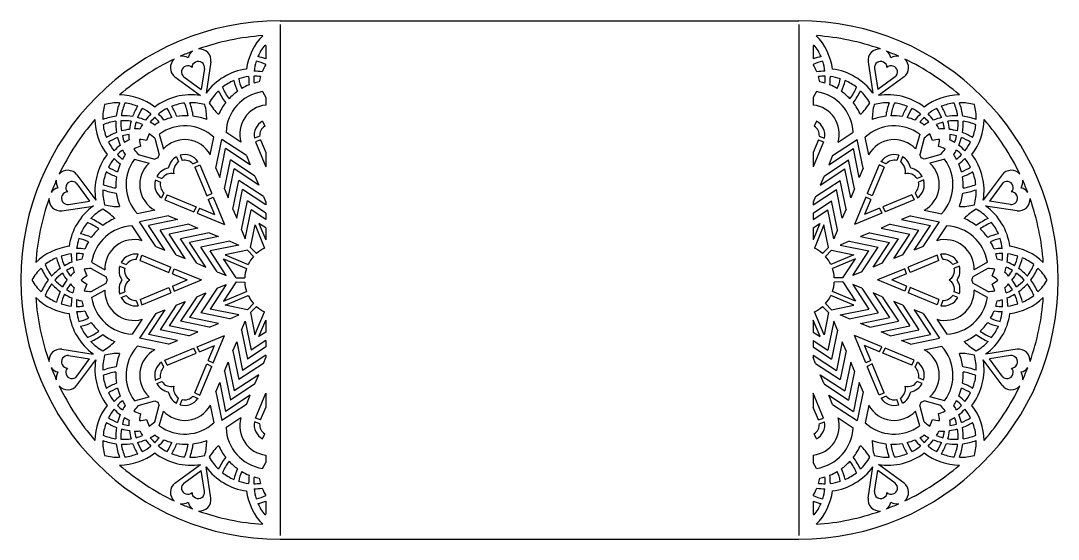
# Model space of a CAD drawing. Extents: x 41 to 331, y 42 to 187.
import ezdxf

# ---------------------------------------------------------------- set-up
doc = ezdxf.new("R2010")
doc.units = 0
doc.layers.get('0').update_dxf_attribs({"linetype": 'CONTINUOUS'})

msp = doc.modelspace()

# ---------------------------------------------------------------- linework, layer by layer
for p, q in [((113.1, 187.2), (258.1, 187.2)), ((113.1, 186.16), (113.1, 43.23)), ((258.1, 186.16), (258.1, 43.23)), ((109.1, 180.23), (109.1, 176.53)), ((262.1, 180.23), (262.1, 176.53)), ((93.73, 175.67), (92.4, 166.91)), ((277.46, 175.67), (278.79, 166.91)), ((83.67, 171.51), (90.81, 166.25)), ((86.2, 171.5), (91.04, 167.94)), ((91.94, 173.88), (91.04, 167.94)), ((279.25, 173.88), (280.15, 167.94)), ((284.99, 171.5), (280.15, 167.94)), ((287.52, 171.51), (280.38, 166.25)), ((108.15, 167.39), (109.1, 165.73)), ((109.1, 165.73), (109.1, 163.63)), ((263.04, 167.39), (262.1, 165.73)), ((262.1, 165.73), (262.1, 163.63)), ((108.21, 159.14), (108.8, 157.7)), ((262.98, 159.14), (262.39, 157.7)), ((78.04, 154.35), (79.31, 149.74)), ((79.33, 155.45), (80.47, 151.33)), ((93.58, 149.74), (94.59, 154.61)), ((95.16, 145.94), (96.82, 154)), ((103.69, 149.47), (96.82, 154)), ((102.11, 153.27), (97.96, 156.01)), ((107.38, 154.9), (105.89, 154.37)), ((107.64, 153.85), (106.18, 153.33)), ((107.64, 153.85), (109.1, 150.32)), ((263.55, 153.85), (262.1, 150.32)), ((263.55, 153.85), (265.01, 153.33)), ((263.81, 154.9), (265.3, 154.37)), ((267.5, 149.47), (274.37, 154)), ((269.08, 153.27), (273.23, 156.01)), ((276.03, 145.94), (274.37, 154)), ((277.61, 149.74), (276.6, 154.61)), ((291.86, 155.45), (290.72, 151.33)), ((293.15, 154.35), (291.88, 149.74)), ((96.21, 143.4), (97.87, 151.46)), ((104.74, 146.94), (97.87, 151.46)), ((106.18, 153.33), (109.1, 146.3)), ((265.01, 153.33), (262.1, 146.3)), ((266.45, 146.94), (273.32, 151.46)), ((274.98, 143.4), (273.32, 151.46)), ((72.34, 148.46), (76.46, 147.33)), ((73.44, 149.76), (78.05, 148.48)), ((84.13, 149.17), (84.73, 147.73)), ((85.13, 149.58), (85.72, 148.14)), ((97.53, 140.22), (99.19, 148.28)), ((106.06, 143.75), (99.19, 148.28)), ((103.69, 149.47), (104.74, 146.94)), ((109.1, 150.32), (109.1, 146.3)), ((262.1, 150.32), (262.1, 146.3)), ((265.13, 143.75), (272, 148.28)), ((267.5, 149.47), (266.45, 146.94)), ((273.66, 140.22), (272, 148.28)), ((286.06, 149.58), (285.47, 148.14)), ((287.06, 149.17), (286.46, 147.73)), ((297.75, 149.76), (293.14, 148.48)), ((298.85, 148.46), (294.73, 147.33)), ((88.71, 147.17), (90.14, 147.85)), ((89.27, 146.24), (90.66, 146.9)), ((89.27, 146.24), (92.61, 138.19)), ((90.66, 146.9), (94, 138.85)), ((95.16, 145.94), (96.21, 143.4)), ((98.58, 137.68), (100.24, 145.74)), ((107.11, 141.22), (100.24, 145.74)), ((264.08, 141.22), (270.95, 145.74)), ((272.61, 137.68), (270.95, 145.74)), ((276.03, 145.94), (274.98, 143.4)), ((280.53, 146.9), (277.19, 138.85)), ((281.92, 146.24), (278.58, 138.19)), ((281.92, 146.24), (280.53, 146.9)), ((282.48, 147.17), (281.05, 147.85)), ((56.29, 144.12), (61.54, 136.99)), ((78.21, 142.67), (79.65, 142.07)), ((78.63, 143.66), (80.06, 143.07)), ((99.9, 134.49), (101.56, 142.55)), ((108.43, 138.03), (101.56, 142.55)), ((106.06, 143.75), (107.11, 141.22)), ((262.76, 138.03), (269.63, 142.55)), ((265.13, 143.75), (264.08, 141.22)), ((271.29, 134.49), (269.63, 142.55)), ((292.56, 143.66), (291.13, 143.07)), ((292.98, 142.67), (291.54, 142.07)), ((314.9, 144.12), (309.65, 136.99)), ((56.29, 141.59), (59.85, 136.75)), ((97.53, 140.22), (98.58, 137.68)), ((100.95, 131.96), (102.61, 140.02)), ((109.1, 135.75), (102.61, 140.02)), ((262.1, 135.75), (268.58, 140.02)), ((270.24, 131.96), (268.58, 140.02)), ((273.66, 140.22), (272.61, 137.68)), ((314.9, 141.59), (311.34, 136.75)), ((53.91, 135.85), (59.85, 136.75)), ((80.63, 139.08), (79.95, 137.66)), ((81.55, 138.52), (80.89, 137.13)), ((80.89, 137.13), (88.94, 133.79)), ((81.55, 138.52), (89.6, 135.19)), ((92.61, 138.19), (94, 138.85)), ((93.02, 137.19), (94.41, 137.86)), ((93.02, 137.19), (94.73, 133.06)), ((94.41, 137.86), (97.58, 130.22)), ((102.27, 128.77), (103.93, 136.83)), ((109.1, 133.43), (103.93, 136.83)), ((108.43, 138.03), (109.1, 136.42)), ((109.1, 136.42), (109.1, 135.75)), ((262.76, 138.03), (262.1, 136.42)), ((262.1, 133.43), (267.26, 136.83)), ((262.1, 136.42), (262.1, 135.75)), ((268.92, 128.77), (267.26, 136.83)), ((276.78, 137.86), (273.61, 130.22)), ((278.17, 137.19), (276.46, 133.06)), ((278.17, 137.19), (276.78, 137.86)), ((278.58, 138.19), (277.19, 138.85)), ((289.64, 138.52), (281.59, 135.19)), ((290.3, 137.13), (282.25, 133.79)), ((289.64, 138.52), (290.3, 137.13)), ((290.56, 139.08), (291.24, 137.66)), ((317.28, 135.85), (311.34, 136.75)), ((52.12, 134.06), (60.88, 135.39)), ((78.05, 134.21), (73.18, 133.21)), ((89.6, 135.19), (88.94, 133.79)), ((90.6, 134.77), (89.94, 133.38)), ((90.6, 134.77), (94.73, 133.06)), ((99.9, 134.49), (100.95, 131.96)), ((103.32, 126.24), (104.98, 134.3)), ((109.1, 131.58), (104.98, 134.3)), ((109.1, 133.43), (109.1, 131.58)), ((262.1, 131.58), (266.21, 134.3)), ((262.1, 133.43), (262.1, 131.58)), ((267.87, 126.24), (266.21, 134.3)), ((271.29, 134.49), (270.24, 131.96)), ((280.59, 134.77), (276.46, 133.06)), ((280.59, 134.77), (281.25, 133.38)), ((281.59, 135.19), (282.25, 133.79)), ((293.14, 134.21), (298.01, 133.21)), ((319.07, 134.06), (310.31, 135.39)), ((81.85, 132.64), (73.8, 130.98)), ((78.32, 124.1), (73.8, 130.98)), ((84.39, 131.59), (76.33, 129.93)), ((81.85, 132.64), (84.39, 131.59)), ((89.94, 133.38), (97.58, 130.22)), ((107.19, 130.54), (109.1, 125.92)), ((109.1, 129.28), (107.19, 130.54)), ((264, 130.54), (262.1, 125.92)), ((262.1, 129.28), (264, 130.54)), ((281.25, 133.38), (273.61, 130.22)), ((289.34, 132.64), (286.8, 131.59)), ((286.8, 131.59), (294.86, 129.93)), ((289.34, 132.64), (297.39, 130.98)), ((292.87, 124.1), (297.39, 130.98)), ((74.52, 125.68), (71.78, 129.83)), ((80.86, 123.06), (76.33, 129.93)), ((87.58, 130.27), (79.52, 128.61)), ((84.04, 121.73), (79.52, 128.61)), ((90.11, 129.22), (82.05, 127.56)), ((93.3, 127.9), (85.24, 126.24)), ((87.58, 130.27), (90.11, 129.22)), ((93.3, 127.9), (95.83, 126.85)), ((102.27, 128.77), (103.32, 126.24)), ((104.8, 123.81), (106.09, 130.08)), ((106.09, 130.08), (108.77, 123.62)), ((109.1, 129.28), (109.1, 125.92)), ((262.1, 129.28), (262.1, 125.92)), ((265.1, 130.08), (262.42, 123.62)), ((266.39, 123.81), (265.1, 130.08)), ((268.92, 128.77), (267.87, 126.24)), ((277.89, 127.9), (275.36, 126.85)), ((277.89, 127.9), (285.95, 126.24)), ((283.61, 130.27), (281.08, 129.22)), ((281.08, 129.22), (289.14, 127.56)), ((283.61, 130.27), (291.67, 128.61)), ((287.15, 121.73), (291.67, 128.61)), ((290.34, 123.06), (294.86, 129.93)), ((296.67, 125.68), (299.41, 129.83)), ((86.58, 120.68), (82.05, 127.56)), ((89.77, 119.36), (85.24, 126.24)), ((95.83, 126.85), (87.77, 125.19)), ((92.3, 118.31), (87.77, 125.19)), ((99.02, 125.53), (90.96, 123.87)), ((99.02, 125.53), (101.56, 124.48)), ((272.17, 125.53), (269.63, 124.48)), ((272.17, 125.53), (280.23, 123.87)), ((275.36, 126.85), (283.42, 125.19)), ((278.89, 118.31), (283.42, 125.19)), ((281.42, 119.36), (285.95, 126.24)), ((284.61, 120.68), (289.14, 127.56)), ((72.89, 120.41), (73.42, 121.9)), ((78.32, 124.1), (80.86, 123.06)), ((95.49, 116.99), (90.96, 123.87)), ((101.56, 124.48), (93.5, 122.82)), ((98.02, 115.94), (93.5, 122.82)), ((103.99, 123.01), (97.72, 121.73)), ((103.99, 123.01), (105.69, 121.3)), ((104.8, 123.81), (106.5, 122.11)), ((266.39, 123.81), (264.69, 122.11)), ((267.2, 123.01), (265.5, 121.3)), ((267.2, 123.01), (273.47, 121.73)), ((269.63, 124.48), (277.69, 122.82)), ((273.17, 115.94), (277.69, 122.82)), ((275.7, 116.99), (280.23, 123.87)), ((292.87, 124.1), (290.34, 123.06)), ((298.3, 120.41), (297.77, 121.9)), ((60.4, 119.64), (64.12, 117.53)), ((68.66, 119.59), (70.09, 118.99)), ((73.95, 120.16), (74.46, 121.61)), ((73.95, 120.16), (82, 116.82)), ((74.46, 121.61), (82.51, 118.28)), ((84.04, 121.73), (86.58, 120.68)), ((89.77, 119.36), (92.3, 118.31)), ((97.26, 120.62), (103.73, 117.95)), ((100.78, 115.28), (97.26, 120.62)), ((97.72, 121.73), (104.18, 119.04)), ((273.47, 121.73), (267.01, 119.04)), ((273.93, 120.62), (267.47, 117.95)), ((270.41, 115.28), (273.93, 120.62)), ((281.42, 119.36), (278.89, 118.31)), ((287.15, 121.73), (284.61, 120.68)), ((296.73, 121.61), (288.68, 118.28)), ((297.24, 120.16), (289.19, 116.82)), ((297.24, 120.16), (296.73, 121.61)), ((302.53, 119.59), (301.1, 118.99)), ((310.79, 119.64), (307.07, 117.53)), ((60.27, 117.95), (64.43, 115.59)), ((68.24, 118.59), (69.68, 118)), ((82, 116.82), (82.51, 118.28)), ((82.99, 116.41), (83.51, 117.86)), ((82.99, 116.41), (87.13, 114.7)), ((83.51, 117.86), (91.15, 114.7)), ((95.49, 116.99), (98.02, 115.94)), ((275.7, 116.99), (273.17, 115.94)), ((287.68, 117.86), (280.04, 114.7)), ((288.2, 116.41), (284.06, 114.7)), ((288.2, 116.41), (287.68, 117.86)), ((289.19, 116.82), (288.68, 118.28)), ((302.95, 118.59), (301.51, 118)), ((310.92, 117.95), (306.76, 115.59)), ((60.27, 111.45), (64.43, 113.81)), ((82.99, 112.99), (87.13, 114.7)), ((83.51, 111.53), (91.15, 114.7)), ((98.02, 113.45), (93.5, 106.58)), ((95.49, 112.4), (98.02, 113.45)), ((100.78, 114.14), (97.25, 108.8)), ((100.78, 115.28), (103.19, 115.28)), ((100.78, 114.14), (103.19, 114.13)), ((270.41, 115.28), (268, 115.28)), ((270.41, 114.14), (268, 114.13)), ((270.41, 114.14), (273.94, 108.8)), ((275.7, 112.4), (273.17, 113.45)), ((273.17, 113.45), (277.69, 106.58)), ((287.68, 111.53), (280.04, 114.7)), ((288.2, 112.99), (284.06, 114.7)), ((310.92, 111.45), (306.76, 113.81)), ((60.4, 109.76), (64.12, 111.86)), ((68.24, 110.8), (69.68, 111.4)), ((68.66, 109.81), (70.09, 110.4)), ((73.95, 109.24), (82, 112.57)), ((74.46, 107.79), (82.51, 111.12)), ((82, 112.57), (82.51, 111.12)), ((82.99, 112.99), (83.51, 111.53)), ((92.3, 111.08), (87.77, 104.21)), ((89.77, 110.03), (92.3, 111.08)), ((95.49, 112.4), (90.96, 105.53)), ((97.25, 108.8), (103.72, 111.46)), ((97.71, 107.69), (104.17, 110.37)), ((273.48, 107.69), (267.02, 110.37)), ((273.94, 108.8), (267.47, 111.46)), ((275.7, 112.4), (280.23, 105.53)), ((281.42, 110.03), (278.89, 111.08)), ((278.89, 111.08), (283.42, 104.21)), ((288.2, 112.99), (287.68, 111.53)), ((289.19, 112.57), (288.68, 111.12)), ((296.73, 107.79), (288.68, 111.12)), ((297.24, 109.24), (289.19, 112.57)), ((302.53, 109.81), (301.1, 110.4)), ((302.95, 110.8), (301.51, 111.4)), ((310.79, 109.76), (307.07, 111.86)), ((72.89, 108.98), (73.42, 107.49)), ((73.95, 109.24), (74.46, 107.79)), ((84.04, 107.66), (79.52, 100.79)), ((86.58, 108.71), (82.05, 101.84)), ((84.04, 107.66), (86.58, 108.71)), ((89.77, 110.03), (85.24, 103.16)), ((103.98, 106.4), (97.71, 107.69)), ((103.98, 106.4), (105.69, 108.11)), ((267.21, 106.4), (265.5, 108.11)), ((267.21, 106.4), (273.48, 107.69)), ((281.42, 110.03), (285.95, 103.16)), ((287.15, 107.66), (284.61, 108.71)), ((284.61, 108.71), (289.14, 101.84)), ((287.15, 107.66), (291.67, 100.79)), ((297.24, 109.24), (296.73, 107.79)), ((298.3, 108.98), (297.77, 107.49)), ((78.32, 105.29), (73.8, 98.42)), ((80.86, 106.34), (76.33, 99.47)), ((78.32, 105.29), (80.86, 106.34)), ((99.02, 103.87), (90.96, 105.53)), ((101.56, 104.92), (93.5, 106.58)), ((99.02, 103.87), (101.56, 104.92)), ((104.78, 105.59), (106.49, 107.3)), ((104.78, 105.59), (106.07, 99.32)), ((106.07, 99.32), (108.76, 105.78)), ((265.12, 99.32), (262.43, 105.78)), ((266.41, 105.59), (264.7, 107.3)), ((266.41, 105.59), (265.12, 99.32)), ((269.63, 104.92), (277.69, 106.58)), ((272.17, 103.87), (269.63, 104.92)), ((272.17, 103.87), (280.23, 105.53)), ((292.87, 105.29), (290.34, 106.34)), ((290.34, 106.34), (294.86, 99.47)), ((292.87, 105.29), (297.39, 98.42)), ((74.52, 103.72), (71.78, 99.56)), ((90.11, 100.18), (82.05, 101.84)), ((93.3, 101.5), (85.24, 103.16)), ((95.83, 102.55), (87.77, 104.21)), ((93.3, 101.5), (95.83, 102.55)), ((102.27, 100.63), (103.32, 103.16)), ((103.32, 103.16), (104.98, 95.1)), ((107.17, 98.86), (109.1, 103.51)), ((109.1, 103.51), (109.1, 100.13)), ((262.1, 103.51), (262.1, 100.13)), ((264.02, 98.86), (262.1, 103.51)), ((267.87, 103.16), (266.21, 95.1)), ((268.92, 100.63), (267.87, 103.16)), ((275.36, 102.55), (283.42, 104.21)), ((277.89, 101.5), (275.36, 102.55)), ((277.89, 101.5), (285.95, 103.16)), ((281.08, 100.18), (289.14, 101.84)), ((296.67, 103.72), (299.41, 99.56)), ((84.39, 97.81), (76.33, 99.47)), ((87.58, 99.13), (79.52, 100.79)), ((87.58, 99.13), (90.11, 100.18)), ((89.94, 96.02), (97.58, 99.18)), ((94.41, 91.54), (97.58, 99.18)), ((102.27, 100.63), (103.93, 92.57)), ((109.1, 100.13), (107.17, 98.86)), ((262.1, 100.13), (264.02, 98.86)), ((268.92, 100.63), (267.26, 92.57)), ((276.78, 91.54), (273.61, 99.18)), ((281.25, 96.02), (273.61, 99.18)), ((283.61, 99.13), (281.08, 100.18)), ((283.61, 99.13), (291.67, 100.79)), ((286.8, 97.81), (294.86, 99.47)), ((78.05, 95.19), (73.18, 96.19)), ((81.85, 96.76), (73.8, 98.42)), ((81.85, 96.76), (84.39, 97.81)), ((90.6, 94.62), (89.94, 96.02)), ((90.6, 94.62), (94.73, 96.34)), ((93.02, 92.2), (94.73, 96.34)), ((99.9, 94.9), (100.95, 97.44)), ((100.95, 97.44), (102.61, 89.38)), ((109.1, 95.97), (103.93, 92.57)), ((109.1, 97.81), (104.98, 95.1)), ((109.1, 97.81), (109.1, 95.97)), ((262.1, 97.81), (262.1, 95.97)), ((262.1, 97.81), (266.21, 95.1)), ((262.1, 95.97), (267.26, 92.57)), ((270.24, 97.44), (268.58, 89.38)), ((271.29, 94.9), (270.24, 97.44)), ((278.17, 92.2), (276.46, 96.34)), ((280.59, 94.62), (276.46, 96.34)), ((280.59, 94.62), (281.25, 96.02)), ((289.34, 96.76), (286.8, 97.81)), ((289.34, 96.76), (297.39, 98.42)), ((293.14, 95.19), (298.01, 96.19)), ((52.12, 95.34), (60.88, 94)), ((53.91, 93.55), (59.85, 92.64)), ((80.89, 92.27), (88.94, 95.6)), ((81.55, 90.88), (89.6, 94.21)), ((89.6, 94.21), (88.94, 95.6)), ((99.9, 94.9), (101.56, 86.84)), ((109.1, 93.65), (102.61, 89.38)), ((108.43, 91.37), (109.1, 92.98)), ((109.1, 93.65), (109.1, 92.98)), ((262.1, 93.65), (262.1, 92.98)), ((262.1, 93.65), (268.58, 89.38)), ((262.76, 91.37), (262.1, 92.98)), ((271.29, 94.9), (269.63, 86.84)), ((281.59, 94.21), (282.25, 95.6)), ((289.64, 90.88), (281.59, 94.21)), ((290.3, 92.27), (282.25, 95.6)), ((319.07, 95.34), (310.31, 94)), ((317.28, 93.55), (311.34, 92.64)), ((56.29, 87.8), (59.85, 92.64)), ((56.29, 85.27), (61.54, 92.41)), ((80.63, 90.31), (79.95, 91.74)), ((81.55, 90.88), (80.89, 92.27)), ((89.27, 83.16), (92.61, 91.21)), ((90.66, 82.49), (94, 90.54)), ((92.61, 91.21), (94, 90.54)), ((93.02, 92.2), (94.41, 91.54)), ((97.53, 89.18), (98.58, 91.71)), ((98.58, 91.71), (100.24, 83.66)), ((108.43, 91.37), (101.56, 86.84)), ((262.76, 91.37), (269.63, 86.84)), ((272.61, 91.71), (270.95, 83.66)), ((273.66, 89.18), (272.61, 91.71)), ((278.17, 92.2), (276.78, 91.54)), ((278.58, 91.21), (277.19, 90.54)), ((280.53, 82.49), (277.19, 90.54)), ((281.92, 83.16), (278.58, 91.21)), ((289.64, 90.88), (290.3, 92.27)), ((290.56, 90.31), (291.24, 91.74)), ((314.9, 85.27), (309.65, 92.41)), ((314.9, 87.8), (311.34, 92.64)), ((78.21, 86.73), (79.65, 87.33)), ((97.53, 89.18), (99.19, 81.12)), ((107.11, 88.18), (100.24, 83.66)), ((106.06, 85.65), (107.11, 88.18)), ((265.13, 85.65), (264.08, 88.18)), ((264.08, 88.18), (270.95, 83.66)), ((273.66, 89.18), (272, 81.12)), ((292.98, 86.73), (291.54, 87.33)), ((78.63, 85.74), (80.06, 86.33)), ((95.16, 83.46), (96.21, 85.99)), ((96.21, 85.99), (97.87, 77.93)), ((106.06, 85.65), (99.19, 81.12)), ((265.13, 85.65), (272, 81.12)), ((274.98, 85.99), (273.32, 77.93)), ((276.03, 83.46), (274.98, 85.99)), ((292.56, 85.74), (291.13, 86.33)), ((72.34, 80.93), (76.46, 82.07)), ((84.13, 80.23), (84.73, 81.67)), ((85.13, 79.82), (85.72, 81.25)), ((88.71, 82.23), (90.14, 81.55)), ((89.27, 83.16), (90.66, 82.49)), ((95.16, 83.46), (96.82, 75.4)), ((104.74, 82.46), (97.87, 77.93)), ((103.69, 79.92), (104.74, 82.46)), ((106.18, 76.07), (109.1, 83.09)), ((109.1, 83.09), (109.1, 79.07)), ((262.1, 83.09), (262.1, 79.07)), ((265.01, 76.07), (262.1, 83.09)), ((267.5, 79.92), (266.45, 82.46)), ((266.45, 82.46), (273.32, 77.93)), ((276.03, 83.46), (274.37, 75.4)), ((281.92, 83.16), (280.53, 82.49)), ((282.48, 82.23), (281.05, 81.55)), ((286.06, 79.82), (285.47, 81.25)), ((287.06, 80.23), (286.46, 81.67)), ((298.85, 80.93), (294.73, 82.07)), ((73.44, 79.64), (78.05, 80.92)), ((78.04, 75.05), (79.31, 79.66)), ((93.58, 79.66), (94.59, 74.79)), ((103.69, 79.92), (96.82, 75.4)), ((107.64, 75.55), (109.1, 79.07)), ((263.55, 75.55), (262.1, 79.07)), ((267.5, 79.92), (274.37, 75.4)), ((277.61, 79.66), (276.6, 74.79)), ((293.15, 75.05), (291.88, 79.66)), ((297.75, 79.64), (293.14, 80.92)), ((79.33, 73.94), (80.47, 78.06)), ((102.11, 76.12), (97.96, 73.39)), ((107.64, 75.55), (106.18, 76.07)), ((263.55, 75.55), (265.01, 76.07)), ((269.08, 76.12), (273.23, 73.39)), ((291.86, 73.94), (290.72, 78.06)), ((107.38, 74.5), (105.89, 75.03)), ((263.81, 74.5), (265.3, 75.03)), ((108.21, 70.26), (108.8, 71.7)), ((262.98, 70.26), (262.39, 71.7)), ((109.1, 65.76), (109.1, 63.67)), ((262.1, 65.76), (262.1, 63.67)), ((83.67, 57.89), (90.81, 63.14)), ((86.2, 57.89), (91.04, 61.45)), ((91.94, 55.51), (91.04, 61.45)), ((93.73, 53.72), (92.4, 62.48)), ((108.15, 62), (109.1, 63.67)), ((263.04, 62), (262.1, 63.67)), ((277.46, 53.72), (278.79, 62.48)), ((279.25, 55.51), (280.15, 61.45)), ((284.99, 57.89), (280.15, 61.45)), ((287.52, 57.89), (280.38, 63.14)), ((109.1, 52.87), (109.1, 49.17)), ((262.1, 52.87), (262.1, 49.17)), ((113.1, 42.2), (258.1, 42.2))]:
    msp.add_line(p, q)
for centre, radius, start, end in [((113.1, 114.7), 72.5, 90, 270), ((258.1, 114.7), 72.5, 270, 90), ((113.1, 114.7), 68.5, 94.088, 109.419), ((120.24, 171.42), 16.71, 136.0196, 172.1838), ((258.1, 114.7), 68.5, 70.581, 85.912), ((250.95, 171.42), 16.71, 7.8162, 43.9804), ((120.24, 171.42), 14.53, 142.0169, 156.5503), ((103.34, 166.89), 14.53, 66.6611, 67.9831), ((267.85, 166.89), 14.53, 112.0169, 113.3389), ((250.95, 171.42), 14.53, 23.4497, 37.9831), ((113.1, 114.7), 68.5, 110.9673, 114.0327), ((85.66, 174.06), 3.24, 58.0782, 98.1888), ((90.52, 176.07), 3.24, 126.8112, 166.9218), ((90.52, 176.07), 3.24, 352.9494, 93.5752), ((103.34, 161.66), 15.94, 68.8359, 77.0629), ((267.85, 161.66), 15.94, 102.9371, 111.1641), ((280.67, 176.07), 3.24, 86.4248, 187.0506), ((258.1, 114.7), 68.5, 65.9673, 69.0327), ((280.67, 176.07), 3.24, 13.0782, 53.1888), ((285.53, 174.06), 3.24, 81.8112, 121.9218), ((113.1, 114.7), 68.5, 115.581, 130.912), ((85.66, 174.06), 3.24, 131.4248, 232.0506), ((87.27, 172.87), 1.74, 45.5268, 232.0506), ((90.22, 174.1), 1.74, 352.9494, 179.4732), ((120.24, 171.42), 14.53, 162.183, 173.4481), ((103.34, 161.66), 14.53, 66.5519, 77.817), ((122.85, 166.89), 15.94, 149.461, 157.7313), ((267.85, 161.66), 14.53, 102.183, 113.4481), ((248.34, 166.89), 15.94, 22.2687, 30.539), ((250.95, 171.42), 14.53, 6.5519, 17.817), ((280.97, 174.1), 1.74, 0.5268, 187.0506), ((283.92, 172.87), 1.74, 307.9494, 134.4732), ((285.53, 174.06), 3.24, 307.9494, 48.5752), ((258.1, 114.7), 68.5, 49.088, 64.419), ((105.95, 157.14), 16.71, 97.8163, 144.1998), ((105.95, 157.14), 14.53, 96.5519, 107.817), ((120.24, 171.42), 15.94, 179.461, 187.7313), ((105.95, 157.14), 14.53, 83.4497, 90.9577), ((120.24, 171.42), 14.53, 179.0423, 186.5503), ((105.95, 157.14), 15.94, 82.2687, 90.539), ((122.85, 166.89), 15.94, 162.9371, 168.2756), ((265.24, 157.14), 15.94, 89.461, 97.7313), ((265.24, 157.14), 14.53, 89.0423, 96.5503), ((248.34, 166.89), 15.94, 11.7244, 17.0629), ((250.95, 171.42), 14.53, 353.4497, 0.9577), ((250.95, 171.42), 15.94, 352.2687, 0.539), ((265.24, 157.14), 14.53, 72.183, 83.4481), ((265.24, 157.14), 16.71, 35.8002, 82.1837), ((105.95, 157.14), 14.53, 113.4497, 127.9831), ((110.48, 174.03), 14.53, 202.0169, 216.5503), ((115.71, 174.03), 15.94, 192.9371, 204.3123), ((115.71, 174.03), 14.53, 192.183, 203.4481), ((110.48, 154.52), 15.94, 112.2687, 120.539), ((110.48, 154.52), 15.94, 101.7244, 107.0629), ((260.71, 154.52), 15.94, 72.9371, 78.2756), ((260.71, 154.52), 15.94, 59.461, 67.7313), ((255.48, 174.03), 14.53, 336.5519, 347.817), ((255.48, 174.03), 15.94, 335.6877, 347.0629), ((265.24, 157.14), 14.53, 52.0169, 66.5503), ((260.71, 174.03), 14.53, 323.4497, 337.9831), ((67.94, 149.76), 16.71, 52.8162, 88.9804), ((88.14, 149.76), 16.71, 80.8002, 127.1837), ((105.95, 157.14), 14.53, 133.8477, 150.556), ((110.48, 174.03), 15.94, 203.7475, 217.7313), ((109.96, 155.52), 12, 98.6298, 177.6806), ((110.48, 154.52), 15.94, 125.6877, 137.0629), ((261.24, 155.52), 12, 2.3194, 81.3702), ((260.71, 154.52), 15.94, 42.9371, 54.3123), ((260.71, 174.03), 15.94, 322.2687, 336.2525), ((265.24, 157.14), 14.53, 29.444, 46.1523), ((283.05, 149.76), 16.71, 52.8163, 99.1998), ((303.25, 149.76), 16.71, 91.0196, 127.1838), ((78.04, 159.86), 14.53, 164.444, 181.1523), ((67.94, 149.76), 14.53, 88.8477, 105.556), ((83.09, 158.5), 15.94, 158.7475, 172.7313), ((83.09, 158.5), 14.53, 157.0169, 171.5503), ((67.94, 149.76), 14.53, 68.4497, 82.9831), ((86.78, 154.81), 15.94, 147.9371, 159.3123), ((86.78, 154.81), 14.53, 147.183, 158.4481), ((67.94, 149.76), 14.53, 51.5519, 62.817), ((88.14, 149.76), 14.53, 117.183, 128.4481), ((69.29, 154.81), 14.53, 21.5519, 32.817), ((88.14, 149.76), 14.53, 97.0169, 111.5503), ((69.29, 154.81), 15.94, 20.6877, 32.0629), ((72.99, 158.5), 14.53, 8.4497, 22.9831), ((72.99, 158.5), 15.94, 7.2687, 21.2525), ((88.14, 149.76), 14.53, 74.444, 91.1523), ((78.04, 159.86), 14.53, 358.8477, 15.556), ((105.95, 171.42), 14.53, 209.444, 226.1523), ((110.48, 154.52), 15.94, 142.2687, 156.2525), ((109.96, 155.52), 8.16, 96.0512, 196.0098), ((261.24, 155.52), 8.16, 343.9902, 83.9488), ((260.71, 154.52), 15.94, 23.7475, 37.7313), ((265.24, 171.42), 14.53, 313.8477, 330.556), ((293.15, 159.86), 14.53, 164.444, 181.1523), ((283.05, 149.76), 14.53, 88.8477, 105.556), ((298.2, 158.5), 15.94, 158.7475, 172.7313), ((298.2, 158.5), 14.53, 157.0169, 171.5503), ((283.05, 149.76), 14.53, 68.4497, 82.9831), ((301.9, 154.81), 15.94, 147.9371, 159.3123), ((301.9, 154.81), 14.53, 147.183, 158.4481), ((283.05, 149.76), 14.53, 51.5519, 62.817), ((303.25, 149.76), 14.53, 117.183, 128.4481), ((284.41, 154.81), 14.53, 21.5519, 32.817), ((303.25, 149.76), 14.53, 97.0169, 111.5503), ((284.41, 154.81), 15.94, 20.6877, 32.0629), ((288.1, 158.5), 14.53, 8.4497, 22.9831), ((288.1, 158.5), 15.94, 7.2687, 21.2525), ((303.25, 149.76), 14.53, 74.444, 91.1523), ((293.15, 159.86), 14.53, 358.8477, 15.556), ((113.1, 114.7), 68.5, 139.088, 154.419), ((78.04, 159.86), 16.71, 181.0196, 217.1838), ((69.29, 144.71), 15.94, 97.2687, 111.2525), ((69.29, 144.71), 15.94, 80.6877, 92.0629), ((69.29, 144.71), 15.94, 67.2687, 75.539), ((88.14, 149.76), 15.94, 134.461, 142.7313), ((88.14, 149.76), 14.53, 134.0423, 141.5503), ((67.94, 149.76), 14.53, 38.4497, 45.9577), ((67.94, 149.76), 15.94, 37.2687, 45.539), ((86.78, 144.71), 15.94, 104.461, 112.7313), ((86.78, 144.71), 15.94, 87.9371, 99.3123), ((86.78, 144.71), 15.94, 68.7475, 82.7313), ((284.41, 144.71), 15.94, 97.2687, 111.2525), ((284.41, 144.71), 15.94, 80.6877, 92.0629), ((284.41, 144.71), 15.94, 67.2687, 75.539), ((303.25, 149.76), 15.94, 134.461, 142.7313), ((303.25, 149.76), 14.53, 134.0423, 141.5503), ((283.05, 149.76), 14.53, 38.4497, 45.9577), ((283.05, 149.76), 15.94, 37.2687, 45.539), ((301.9, 144.71), 15.94, 104.461, 112.7313), ((301.9, 144.71), 15.94, 87.9371, 99.3123), ((301.9, 144.71), 15.94, 68.7475, 82.7313), ((293.15, 159.86), 16.71, 322.8162, 358.9804), ((258.1, 114.7), 68.5, 25.581, 40.912), ((69.29, 144.71), 14.53, 98.4497, 112.9831), ((78.04, 159.86), 14.53, 187.0169, 201.5503), ((83.09, 158.5), 15.94, 177.9371, 189.3123), ((83.09, 158.5), 14.53, 177.183, 188.4481), ((69.29, 144.71), 14.53, 81.5519, 92.817), ((72.99, 141.01), 15.94, 97.2687, 105.539), ((86.78, 154.81), 15.94, 164.461, 172.7313), ((86.78, 154.81), 14.53, 164.0423, 171.5503), ((72.99, 141.01), 15.94, 86.7244, 92.0629), ((69.29, 144.71), 14.53, 68.4497, 75.9577), ((88.14, 149.76), 15.94, 147.9371, 153.2756), ((69.29, 144.71), 15.94, 56.7244, 62.0629), ((86.78, 144.71), 15.94, 117.9371, 123.2756), ((86.45, 145.79), 12, 47.3194, 126.3702), ((110.46, 155.1), 4.63, 119.1814, 189.0091), ((110.46, 155.1), 3.09, 122.5369, 183.6363), ((260.73, 155.1), 3.09, 356.3637, 57.4631), ((260.73, 155.1), 4.63, 350.9909, 60.8186), ((284.74, 145.79), 12, 53.6298, 132.6806), ((284.41, 144.71), 15.94, 56.7244, 62.0629), ((301.9, 144.71), 15.94, 117.9371, 123.2756), ((301.9, 144.71), 14.53, 104.0423, 111.5503), ((283.05, 149.76), 15.94, 26.7244, 32.0629), ((298.2, 141.01), 15.94, 87.9371, 93.2756), ((284.41, 154.81), 14.53, 8.4497, 15.9577), ((301.9, 144.71), 14.53, 87.183, 98.4481), ((284.41, 154.81), 15.94, 7.2687, 15.539), ((298.2, 141.01), 15.94, 74.461, 82.7313), ((288.1, 158.5), 14.53, 351.5519, 2.817), ((288.1, 158.5), 15.94, 350.6877, 2.0629), ((301.9, 144.71), 14.53, 67.0169, 81.5503), ((293.15, 159.86), 14.53, 338.4497, 352.9831), ((72.99, 141.01), 15.94, 110.6877, 122.0629), ((72.99, 141.01), 14.53, 111.5519, 122.817), ((83.09, 158.5), 15.94, 194.461, 202.7313), ((72.99, 141.01), 14.53, 98.4497, 105.9577), ((83.09, 158.5), 14.53, 194.0423, 201.5503), ((78.04, 139.66), 15.94, 116.7244, 122.0629), ((86.78, 154.81), 15.94, 177.9371, 183.2756), ((72.99, 141.01), 13.02, 77.7962, 86.4735), ((86.78, 154.81), 13.02, 183.5265, 192.2038), ((88.14, 149.76), 13.02, 153.5265, 162.2038), ((69.29, 144.71), 13.02, 47.7962, 56.4735), ((86.45, 145.79), 8.16, 28.9902, 137.1474), ((284.74, 145.79), 8.16, 42.8526, 151.0098), ((301.9, 144.71), 13.02, 123.5265, 132.2038), ((283.05, 149.76), 13.02, 17.7962, 26.4735), ((298.2, 141.01), 13.02, 93.5265, 102.2038), ((284.41, 154.81), 13.02, 347.7962, 356.4735), ((284.41, 154.81), 15.94, 356.7244, 2.0629), ((293.15, 139.66), 15.94, 57.9371, 63.2756), ((298.2, 141.01), 14.53, 74.0423, 81.5503), ((288.1, 158.5), 14.53, 338.4497, 345.9577), ((288.1, 158.5), 15.94, 337.2687, 345.539), ((298.2, 141.01), 14.53, 57.183, 68.4481), ((298.2, 141.01), 15.94, 57.9371, 69.3123), ((78.04, 159.86), 14.53, 207.183, 218.4481), ((78.04, 139.66), 15.94, 127.2687, 135.539), ((78.04, 139.66), 14.53, 128.4497, 135.9577), ((83.09, 158.5), 15.94, 207.9371, 213.2756), ((78.04, 139.66), 13.02, 107.7962, 116.4735), ((83.09, 158.5), 13.02, 213.5265, 222.2038), ((293.15, 139.66), 13.02, 63.5265, 72.2038), ((288.1, 158.5), 13.02, 317.7962, 326.4735), ((288.1, 158.5), 15.94, 326.7244, 332.0629), ((293.15, 139.66), 14.53, 44.0423, 51.5503), ((293.15, 139.66), 15.94, 44.461, 52.7313), ((293.15, 159.86), 14.53, 321.5519, 332.817), ((78.04, 139.66), 16.71, 142.8163, 189.1998), ((78.04, 139.66), 14.53, 141.5519, 152.817), ((78.04, 159.86), 15.94, 224.461, 232.7313), ((78.04, 159.86), 14.53, 224.0423, 231.5503), ((83.09, 141.01), 15.94, 146.7244, 152.0629), ((82.01, 141.35), 12, 143.6298, 222.6806), ((82.01, 141.35), 8.16, 112.3595, 118.9817), ((86.45, 145.79), 8.16, 151.0183, 157.6405), ((86.39, 145.12), 4.63, 119.1814, 169.6382), ((86.39, 145.12), 4.63, 35.9909, 105.8186), ((86.39, 145.12), 3.09, 41.3637, 102.4631), ((284.8, 145.12), 4.63, 74.1814, 144.0091), ((284.8, 145.12), 3.09, 77.5369, 138.6363), ((284.8, 145.12), 4.63, 10.3618, 60.8186), ((284.74, 145.79), 8.16, 22.3595, 28.9817), ((289.18, 141.35), 8.16, 61.0183, 67.6405), ((289.18, 141.35), 12, 317.3194, 36.3702), ((288.1, 141.01), 15.94, 27.9371, 33.2756), ((293.15, 159.86), 14.53, 308.4497, 315.9577), ((293.15, 159.86), 15.94, 307.2687, 315.539), ((293.15, 139.66), 14.53, 27.183, 38.4481), ((293.15, 139.66), 16.71, 350.8002, 37.1837), ((53.74, 142.13), 3.24, 37.9494, 138.5752), ((72.99, 158.5), 14.53, 237.183, 248.4481), ((83.09, 141.01), 15.94, 157.2687, 165.539), ((82.01, 141.35), 8.16, 132.8526, 241.0098), ((82.67, 141.4), 4.63, 100.3618, 150.8186), ((86.39, 145.12), 3.09, 122.5369, 193.3669), ((284.8, 145.12), 3.09, 346.6331, 57.4631), ((288.52, 141.4), 4.63, 29.1814, 79.6382), ((289.18, 141.35), 8.16, 298.9902, 47.1474), ((288.1, 141.01), 15.94, 14.461, 22.7313), ((298.2, 158.5), 14.53, 291.5519, 302.817), ((317.45, 142.13), 3.24, 41.4248, 142.0506), ((113.1, 114.7), 68.5, 155.9673, 159.0327), ((53.74, 142.13), 3.24, 171.8112, 211.9218), ((54.92, 140.52), 1.74, 37.9494, 224.4732), ((78.04, 139.66), 14.53, 158.4497, 172.9831), ((72.99, 158.5), 15.94, 237.9371, 249.3123), ((83.09, 141.01), 15.94, 170.6877, 182.0629), ((82.67, 141.4), 4.63, 164.1814, 234.0091), ((82.67, 141.4), 3.09, 76.6331, 147.4631), ((288.52, 141.4), 3.09, 32.5369, 103.3669), ((288.52, 141.4), 4.63, 305.9909, 15.8186), ((298.2, 158.5), 15.94, 290.6877, 302.0629), ((288.1, 141.01), 15.94, 357.9371, 9.3123), ((293.15, 139.66), 14.53, 7.0169, 21.5503), ((316.27, 140.52), 1.74, 315.5268, 142.0506), ((317.45, 142.13), 3.24, 328.0782, 8.1888), ((258.1, 114.7), 68.5, 20.9673, 24.0327), ((51.72, 137.27), 3.24, 103.0782, 143.1888), ((53.7, 137.57), 1.74, 90.5268, 277.0506), ((78.04, 139.66), 14.53, 178.8477, 195.556), ((69.29, 154.81), 15.94, 248.7475, 262.7313), ((69.29, 154.81), 14.53, 247.0169, 261.5503), ((82.67, 141.4), 3.09, 167.5369, 228.6363), ((288.52, 141.4), 3.09, 311.3637, 12.4631), ((301.9, 154.81), 15.94, 277.2687, 291.2525), ((301.9, 154.81), 14.53, 278.4497, 292.9831), ((293.15, 139.66), 14.53, 344.444, 1.1523), ((317.49, 137.57), 1.74, 262.9494, 89.4732), ((319.47, 137.27), 3.24, 36.8112, 76.9218), ((113.1, 114.7), 68.5, 160.581, 175.912), ((51.72, 137.27), 3.24, 176.4248, 277.0506), ((83.09, 141.01), 15.94, 187.2687, 201.2525), ((288.1, 141.01), 15.94, 338.7475, 352.7313), ((319.47, 137.27), 3.24, 262.9494, 3.5752), ((258.1, 114.7), 68.5, 4.088, 19.419), ((70.66, 121.84), 16.71, 125.8002, 172.1837), ((70.66, 121.84), 14.53, 119.444, 136.1523), ((56.37, 121.84), 14.53, 43.8477, 60.556), ((67.94, 149.76), 14.53, 254.444, 271.1523), ((303.25, 149.76), 14.53, 268.8477, 285.556), ((314.82, 121.84), 14.53, 119.444, 136.1523), ((300.53, 121.84), 14.53, 43.8477, 60.556), ((300.53, 121.84), 16.71, 7.8163, 54.1998), ((70.66, 121.84), 14.53, 142.0169, 156.5503), ((53.76, 117.31), 14.53, 53.4497, 67.9831), ((53.76, 117.31), 15.94, 52.2687, 66.2525), ((73.27, 117.31), 15.94, 113.7475, 127.7313), ((297.92, 117.31), 15.94, 52.2687, 66.2525), ((317.43, 117.31), 15.94, 113.7475, 127.7313), ((317.43, 117.31), 14.53, 112.0169, 126.5503), ((300.53, 121.84), 14.53, 23.4497, 37.9831), ((53.76, 112.08), 15.94, 65.6877, 77.0629), ((73.27, 117.31), 15.94, 132.9371, 144.3123), ((72.27, 117.84), 12, 92.3194, 171.3702), ((298.92, 117.84), 12, 8.6298, 87.6806), ((297.92, 117.31), 15.94, 35.6877, 47.0629), ((317.43, 112.08), 15.94, 102.9371, 114.3123), ((70.66, 121.84), 14.53, 162.183, 173.4481), ((53.76, 112.08), 14.53, 66.5519, 77.817), ((73.27, 117.31), 15.94, 149.461, 157.7313), ((72.27, 117.84), 8.16, 73.9902, 182.1474), ((298.92, 117.84), 8.16, 357.8526, 106.0098), ((317.43, 112.08), 14.53, 102.183, 113.4481), ((297.92, 117.31), 15.94, 22.2687, 30.539), ((300.53, 121.84), 14.53, 6.5519, 17.817), ((56.37, 107.56), 16.71, 97.8162, 133.9804), ((56.37, 107.56), 14.53, 96.5519, 107.817), ((70.66, 121.84), 15.94, 179.461, 187.7313), ((56.37, 107.56), 14.53, 83.4497, 90.9577), ((70.66, 121.84), 14.53, 179.0423, 186.5503), ((56.37, 107.56), 15.94, 82.2687, 90.539), ((73.27, 117.31), 15.94, 162.9371, 168.2756), ((72.7, 117.33), 4.63, 80.9909, 150.8186), ((113.1, 114.7), 9.92, 115.8726, 131.6639), ((258.1, 114.7), 9.92, 48.3361, 64.1274), ((298.49, 117.33), 4.63, 29.1814, 99.0091), ((314.82, 107.56), 15.94, 89.461, 97.7313), ((314.82, 107.56), 14.53, 89.0423, 96.5503), ((297.92, 117.31), 15.94, 11.7244, 17.0629), ((300.53, 121.84), 14.53, 353.4497, 0.9577), ((300.53, 121.84), 15.94, 352.2687, 0.539), ((314.82, 107.56), 14.53, 72.183, 83.4481), ((314.82, 107.56), 16.71, 46.0196, 82.1838), ((56.37, 107.56), 14.53, 113.4497, 127.9831), ((60.9, 124.45), 14.53, 202.0169, 216.5503), ((66.13, 124.45), 15.94, 192.9371, 204.3123), ((66.13, 124.45), 14.53, 192.183, 203.4481), ((60.9, 104.94), 15.94, 112.2687, 120.539), ((60.9, 104.94), 15.94, 101.7244, 107.0629), ((72.7, 117.33), 3.09, 86.3637, 147.4631), ((113.1, 114.7), 9.92, 138.263, 154.0543), ((258.1, 114.7), 9.92, 25.9457, 41.737), ((298.49, 117.33), 3.09, 32.5369, 93.6363), ((310.29, 104.94), 15.94, 72.9371, 78.2756), ((310.29, 104.94), 15.94, 59.461, 67.7313), ((305.06, 124.45), 14.53, 336.5519, 347.817), ((305.06, 124.45), 15.94, 335.6877, 347.0629), ((314.82, 107.56), 14.53, 52.0169, 66.5503), ((310.29, 124.45), 14.53, 323.4497, 337.9831), ((56.37, 107.56), 14.53, 133.8477, 150.556), ((60.9, 124.45), 15.94, 203.7475, 217.7313), ((60.9, 104.94), 15.94, 125.6877, 137.0629), ((60.9, 104.94), 14.53, 126.5519, 137.817), ((66.13, 124.45), 15.94, 209.461, 217.7313), ((60.9, 104.94), 14.53, 113.4497, 120.9577), ((66.13, 124.45), 14.53, 209.0423, 216.5503), ((66.13, 104.94), 15.94, 131.7244, 137.0629), ((70.66, 121.84), 15.94, 192.9371, 198.2756), ((60.9, 104.94), 13.02, 92.7962, 101.4735), ((70.66, 121.84), 13.02, 198.5265, 207.2038), ((72.7, 117.33), 4.63, 164.1814, 214.6382), ((72.7, 117.33), 3.09, 167.5369, 238.3669), ((113.1, 114.7), 9.92, 160.8726, 176.6639), ((258.1, 114.7), 9.92, 3.3361, 19.1274), ((298.49, 117.33), 3.09, 301.6331, 12.4631), ((298.49, 117.33), 4.63, 325.3618, 15.8186), ((310.29, 104.94), 13.02, 78.5265, 87.2038), ((300.53, 121.84), 13.02, 332.7962, 341.4735), ((300.53, 121.84), 15.94, 341.7244, 347.0629), ((305.06, 104.94), 15.94, 42.9371, 48.2756), ((310.29, 104.94), 14.53, 59.0423, 66.5503), ((305.06, 124.45), 14.53, 323.4497, 330.9577), ((305.06, 124.45), 15.94, 322.2687, 330.539), ((310.29, 104.94), 14.53, 42.183, 53.4481), ((310.29, 104.94), 15.94, 42.9371, 54.3123), ((310.29, 124.45), 15.94, 322.2687, 336.2525), ((314.82, 107.56), 14.53, 29.444, 46.1523), ((56.37, 121.84), 14.53, 209.444, 226.1523), ((60.9, 104.94), 15.94, 142.2687, 156.2525), ((60.9, 104.94), 14.53, 143.4497, 157.9831), ((60.9, 124.45), 15.94, 222.9371, 234.3123), ((60.9, 124.45), 14.53, 222.183, 233.4481), ((66.13, 104.94), 15.94, 142.2687, 150.539), ((66.13, 104.94), 14.53, 143.4497, 150.9577), ((66.13, 124.45), 15.94, 222.9371, 228.2756), ((66.13, 104.94), 13.02, 122.7962, 131.4735), ((66.13, 124.45), 13.02, 228.5265, 237.2038), ((70.66, 107.56), 13.02, 152.7962, 161.4735), ((72.27, 117.84), 8.16, 196.0183, 202.6405), ((72.27, 111.56), 8.16, 157.3595, 163.9817), ((72.7, 112.07), 4.63, 145.3618, 195.8186), ((72.7, 112.07), 3.09, 121.6331, 192.4631), ((113.1, 114.7), 9.92, 183.263, 199.0543), ((258.1, 114.7), 9.92, 340.9457, 356.737), ((298.49, 112.07), 3.09, 347.5369, 58.3669), ((298.49, 112.07), 4.63, 344.1814, 34.6382), ((298.92, 117.84), 8.16, 337.3595, 343.9817), ((298.92, 111.56), 8.16, 16.0183, 22.6405), ((305.06, 104.94), 13.02, 48.5265, 57.2038), ((305.06, 124.45), 13.02, 302.7962, 311.4735), ((300.53, 107.56), 13.02, 18.5265, 27.2038), ((305.06, 124.45), 15.94, 311.7244, 317.0629), ((305.06, 104.94), 14.53, 29.0423, 36.5503), ((305.06, 104.94), 15.94, 29.461, 37.7313), ((310.29, 124.45), 14.53, 306.5519, 317.817), ((310.29, 124.45), 15.94, 305.6877, 317.0629), ((310.29, 104.94), 14.53, 22.0169, 36.5503), ((310.29, 104.94), 15.94, 23.7475, 37.7313), ((314.82, 121.84), 14.53, 313.8477, 330.556), ((56.37, 121.84), 14.53, 232.0169, 246.5503), ((66.13, 104.94), 15.94, 155.6877, 167.0629), ((66.13, 104.94), 14.53, 156.5519, 167.817), ((60.9, 124.45), 15.94, 239.461, 247.7313), ((60.9, 124.45), 14.53, 239.0423, 246.5503), ((70.66, 107.56), 15.94, 161.7244, 167.0629), ((60.9, 124.45), 13.02, 258.5265, 267.2038), ((72.27, 111.56), 8.16, 177.8526, 286.0098), ((72.7, 112.07), 3.09, 212.5369, 273.6363), ((113.1, 114.7), 9.92, 205.8726, 221.6639), ((258.1, 114.7), 9.92, 318.3361, 334.1274), ((298.92, 111.56), 8.16, 253.9902, 2.1474), ((298.49, 112.07), 3.09, 266.3637, 327.4631), ((310.29, 124.45), 13.02, 272.7962, 281.4735), ((300.53, 107.56), 15.94, 12.9371, 18.2756), ((310.29, 124.45), 14.53, 293.4497, 300.9577), ((310.29, 124.45), 15.94, 292.2687, 300.539), ((305.06, 104.94), 14.53, 12.183, 23.4481), ((305.06, 104.94), 15.94, 12.9371, 24.3123), ((314.82, 121.84), 14.53, 293.4497, 307.9831), ((56.37, 121.84), 16.71, 226.0196, 262.1838), ((113.1, 114.7), 68.5, 184.088, 199.419), ((56.37, 121.84), 14.53, 252.183, 263.4481), ((70.66, 107.56), 15.94, 172.2687, 180.539), ((70.66, 107.56), 14.53, 173.4497, 180.9577), ((56.37, 121.84), 14.53, 269.0423, 276.5503), ((60.9, 124.45), 15.94, 252.9371, 258.2756), ((73.27, 112.08), 15.94, 191.7244, 197.0629), ((72.27, 111.56), 12, 188.6298, 267.6806), ((72.7, 112.07), 4.63, 209.1814, 279.0091), ((298.49, 112.07), 4.63, 260.9909, 330.8186), ((298.92, 111.56), 12, 272.3194, 351.3702), ((297.92, 112.08), 15.94, 342.9371, 348.2756), ((314.82, 121.84), 14.53, 263.4497, 270.9577), ((310.29, 124.45), 15.94, 281.7244, 287.0629), ((300.53, 107.56), 14.53, 359.0423, 6.5503), ((300.53, 107.56), 15.94, 359.461, 7.7313), ((314.82, 121.84), 14.53, 276.5519, 287.817), ((314.82, 121.84), 16.71, 277.8162, 313.9804), ((258.1, 114.7), 68.5, 340.581, 355.912), ((70.66, 107.56), 16.71, 187.8163, 234.1998), ((56.37, 121.84), 15.94, 269.461, 277.7313), ((70.66, 107.56), 14.53, 186.5519, 197.817), ((73.27, 112.08), 15.94, 202.2687, 210.539), ((113.1, 114.7), 9.92, 228.263, 244.0543), ((258.1, 114.7), 9.92, 295.9457, 311.737), ((300.53, 107.56), 16.71, 305.8002, 352.1837), ((297.92, 112.08), 15.94, 329.461, 337.7313), ((314.82, 121.84), 15.94, 262.2687, 270.539), ((300.53, 107.56), 14.53, 342.183, 353.4481), ((53.76, 117.31), 14.53, 282.183, 293.4481), ((53.76, 117.31), 15.94, 282.9371, 294.3123), ((70.66, 107.56), 14.53, 203.4497, 217.9831), ((73.27, 112.08), 15.94, 215.6877, 227.0629), ((297.92, 112.08), 15.94, 312.9371, 324.3123), ((317.43, 117.31), 15.94, 245.6877, 257.0629), ((317.43, 117.31), 14.53, 246.5519, 257.817), ((300.53, 107.56), 14.53, 322.0169, 336.5503), ((53.76, 112.08), 14.53, 292.0169, 306.5503), ((53.76, 112.08), 15.94, 293.7475, 307.7313), ((73.27, 112.08), 15.94, 232.2687, 246.2525), ((297.92, 112.08), 15.94, 293.7475, 307.7313), ((317.43, 112.08), 15.94, 232.2687, 246.2525), ((317.43, 112.08), 14.53, 233.4497, 247.9831), ((70.66, 107.56), 14.53, 223.8477, 240.556), ((56.37, 107.56), 14.53, 299.444, 316.1523), ((82.01, 88.05), 12, 137.3194, 216.3702), ((289.18, 88.05), 12, 323.6298, 42.6806), ((314.82, 107.56), 14.53, 223.8477, 240.556), ((300.53, 107.56), 14.53, 299.444, 316.1523), ((51.72, 92.13), 3.24, 82.9494, 183.5752), ((53.7, 91.82), 1.74, 82.9494, 269.4732), ((78.04, 89.74), 14.53, 164.444, 181.1523), ((67.94, 79.64), 14.53, 88.8477, 105.556), ((83.09, 88.39), 15.94, 158.7475, 172.7313), ((82.01, 88.05), 8.16, 118.9902, 227.1474), ((289.18, 88.05), 8.16, 312.8526, 61.0098), ((303.25, 79.64), 14.53, 74.444, 91.1523), ((288.1, 88.39), 15.94, 7.2687, 21.2525), ((293.15, 89.74), 14.53, 358.8477, 15.556), ((317.49, 91.82), 1.74, 270.5268, 97.0506), ((319.47, 92.13), 3.24, 356.4248, 97.0506), ((113.1, 114.7), 68.5, 200.9673, 204.0327), ((51.72, 92.13), 3.24, 216.8112, 256.9218), ((54.92, 88.87), 1.74, 135.5268, 322.0506), ((78.04, 89.74), 16.71, 170.8002, 217.1837), ((69.29, 74.59), 15.94, 97.2687, 111.2525), ((82.67, 87.99), 4.63, 125.9909, 195.8186), ((82.67, 87.99), 3.09, 131.3637, 192.4631), ((288.52, 87.99), 3.09, 347.5369, 48.6363), ((288.52, 87.99), 4.63, 344.1814, 54.0091), ((301.9, 74.59), 15.94, 68.7475, 82.7313), ((293.15, 89.74), 16.71, 322.8163, 9.1998), ((316.27, 88.87), 1.74, 217.9494, 44.4732), ((319.47, 92.13), 3.24, 283.0782, 323.1888), ((258.1, 114.7), 68.5, 335.9673, 339.0327), ((53.74, 87.26), 3.24, 148.0782, 188.1888), ((69.29, 74.59), 14.53, 98.4497, 112.9831), ((78.04, 89.74), 14.53, 187.0169, 201.5503), ((83.09, 88.39), 15.94, 177.9371, 189.3123), ((288.1, 88.39), 15.94, 350.6877, 2.0629), ((301.9, 74.59), 14.53, 67.0169, 81.5503), ((293.15, 89.74), 14.53, 338.4497, 352.9831), ((317.45, 87.26), 3.24, 351.8112, 31.9218), ((53.74, 87.26), 3.24, 221.4248, 322.0506), ((113.1, 114.7), 68.5, 205.581, 220.912), ((72.99, 70.89), 15.94, 110.6877, 122.0629), ((72.99, 70.89), 14.53, 111.5519, 122.817), ((83.09, 88.39), 15.94, 194.461, 202.7313), ((82.67, 87.99), 4.63, 209.1814, 259.6382), ((82.67, 87.99), 3.09, 212.5369, 283.3669), ((86.39, 84.27), 3.09, 166.6331, 237.4631), ((284.8, 84.27), 3.09, 302.5369, 13.3669), ((288.52, 87.99), 3.09, 256.6331, 327.4631), ((288.52, 87.99), 4.63, 280.3618, 330.8186), ((288.1, 88.39), 15.94, 337.2687, 345.539), ((298.2, 70.89), 14.53, 57.183, 68.4481), ((298.2, 70.89), 15.94, 57.9371, 69.3123), ((258.1, 114.7), 68.5, 319.088, 334.419), ((317.45, 87.26), 3.24, 217.9494, 318.5752), ((78.04, 89.74), 14.53, 207.183, 218.4481), ((78.04, 69.54), 15.94, 127.2687, 135.539), ((86.39, 84.27), 4.63, 190.3618, 240.8186), ((86.39, 84.27), 4.63, 254.1814, 324.0091), ((86.39, 84.27), 3.09, 257.5369, 318.6363), ((284.8, 84.27), 4.63, 215.9909, 285.8186), ((284.8, 84.27), 3.09, 221.3637, 282.4631), ((284.8, 84.27), 4.63, 299.1814, 349.6382), ((293.15, 69.54), 15.94, 44.461, 52.7313), ((293.15, 89.74), 14.53, 321.5519, 332.817), ((78.04, 69.54), 16.71, 142.8162, 178.9804), ((78.04, 69.54), 14.53, 141.5519, 152.817), ((78.04, 89.74), 15.94, 224.461, 232.7313), ((78.04, 69.54), 14.53, 128.4497, 135.9577), ((78.04, 89.74), 14.53, 224.0423, 231.5503), ((83.09, 88.39), 15.94, 207.9371, 213.2756), ((83.09, 70.89), 15.94, 146.7244, 152.0629), ((83.09, 70.89), 13.02, 137.7962, 146.4735), ((82.01, 88.05), 8.16, 241.0183, 247.6405), ((86.45, 83.61), 8.16, 202.3595, 208.9817), ((86.45, 83.61), 8.16, 222.8526, 331.0098), ((284.74, 83.61), 8.16, 208.9902, 317.1474), ((284.74, 83.61), 8.16, 331.0183, 337.6405), ((289.18, 88.05), 8.16, 292.3595, 298.9817), ((288.1, 70.89), 13.02, 33.5265, 42.2038), ((288.1, 88.39), 15.94, 326.7244, 332.0629), ((288.1, 70.89), 15.94, 27.9371, 33.2756), ((293.15, 69.54), 14.53, 44.0423, 51.5503), ((293.15, 89.74), 14.53, 308.4497, 315.9577), ((293.15, 89.74), 15.94, 307.2687, 315.539), ((293.15, 69.54), 14.53, 27.183, 38.4481), ((293.15, 69.54), 16.71, 1.0196, 37.1838), ((72.99, 88.39), 14.53, 237.183, 248.4481), ((83.09, 70.89), 15.94, 157.2687, 165.539), ((83.09, 70.89), 14.53, 158.4497, 165.9577), ((78.04, 89.74), 15.94, 237.9371, 243.2756), ((86.78, 74.59), 15.94, 176.7244, 182.0629), ((78.04, 89.74), 13.02, 243.5265, 252.2038), ((86.78, 74.59), 13.02, 167.7962, 176.4735), ((72.99, 88.39), 13.02, 273.5265, 282.2038), ((88.14, 79.64), 13.02, 197.7962, 206.4735), ((109.96, 73.87), 8.16, 163.9902, 263.9488), ((261.24, 73.87), 8.16, 276.0512, 16.0098), ((283.05, 79.64), 13.02, 333.5265, 342.2038), ((298.2, 88.39), 13.02, 257.7962, 266.4735), ((293.15, 89.74), 13.02, 287.7962, 296.4735), ((284.41, 74.59), 13.02, 3.5265, 12.2038), ((293.15, 89.74), 15.94, 296.7244, 302.0629), ((284.41, 74.59), 15.94, 357.9371, 3.2756), ((288.1, 70.89), 14.53, 14.0423, 21.5503), ((288.1, 70.89), 15.94, 14.461, 22.7313), ((298.2, 88.39), 14.53, 291.5519, 302.817), ((78.04, 69.54), 14.53, 158.4497, 172.9831), ((72.99, 88.39), 15.94, 237.9371, 249.3123), ((83.09, 70.89), 15.94, 170.6877, 182.0629), ((83.09, 70.89), 14.53, 171.5519, 182.817), ((72.99, 88.39), 15.94, 254.461, 262.7313), ((72.99, 88.39), 14.53, 254.0423, 261.5503), ((86.78, 74.59), 15.94, 187.2687, 195.539), ((69.29, 84.69), 13.02, 303.5265, 312.2038), ((86.45, 83.61), 12, 233.6298, 312.6806), ((109.96, 73.87), 12, 182.3194, 261.3702), ((110.46, 74.3), 4.63, 170.9909, 240.8186), ((110.46, 74.3), 3.09, 176.3637, 237.4631), ((260.73, 74.3), 3.09, 302.5369, 3.6363), ((260.73, 74.3), 4.63, 299.1814, 9.0091), ((261.24, 73.87), 12, 278.6298, 357.6806), ((284.74, 83.61), 12, 227.3194, 306.3702), ((301.9, 84.69), 13.02, 227.7962, 236.4735), ((284.41, 74.59), 15.94, 344.461, 352.7313), ((298.2, 88.39), 15.94, 277.2687, 285.539), ((298.2, 88.39), 14.53, 278.4497, 285.9577), ((288.1, 70.89), 14.53, 357.183, 8.4481), ((298.2, 88.39), 15.94, 290.6877, 302.0629), ((288.1, 70.89), 15.94, 357.9371, 9.3123), ((293.15, 69.54), 14.53, 7.0169, 21.5503), ((69.29, 84.69), 15.94, 248.7475, 262.7313), ((78.04, 69.54), 14.53, 178.8477, 195.556), ((69.29, 84.69), 14.53, 247.0169, 261.5503), ((69.29, 84.69), 14.53, 267.183, 278.4481), ((72.99, 88.39), 15.94, 267.9371, 273.2756), ((86.78, 74.59), 14.53, 188.4497, 195.9577), ((69.29, 84.69), 14.53, 284.0423, 291.5503), ((69.29, 84.69), 15.94, 284.461, 292.7313), ((88.14, 79.64), 15.94, 206.7244, 212.0629), ((88.14, 79.64), 15.94, 217.2687, 225.539), ((69.29, 84.69), 15.94, 297.9371, 303.2756), ((88.14, 79.64), 14.53, 218.4497, 225.9577), ((86.78, 84.69), 15.94, 236.7244, 242.0629), ((67.94, 79.64), 14.53, 314.0423, 321.5503), ((67.94, 79.64), 15.94, 314.461, 322.7313), ((86.78, 84.69), 15.94, 247.2687, 255.539), ((86.78, 84.69), 15.94, 277.2687, 291.2525), ((78.04, 69.54), 14.53, 344.444, 1.1523), ((293.15, 69.54), 14.53, 178.8477, 195.556), ((284.41, 84.69), 15.94, 248.7475, 262.7313), ((284.41, 84.69), 15.94, 284.461, 292.7313), ((303.25, 79.64), 15.94, 217.2687, 225.539), ((284.41, 84.69), 15.94, 297.9371, 303.2756), ((303.25, 79.64), 14.53, 218.4497, 225.9577), ((301.9, 84.69), 15.94, 236.7244, 242.0629), ((283.05, 79.64), 14.53, 314.0423, 321.5503), ((283.05, 79.64), 15.94, 314.461, 322.7313), ((301.9, 84.69), 15.94, 247.2687, 255.539), ((283.05, 79.64), 15.94, 327.9371, 333.2756), ((301.9, 84.69), 14.53, 248.4497, 255.9577), ((298.2, 88.39), 15.94, 266.7244, 272.0629), ((284.41, 74.59), 14.53, 344.0423, 351.5503), ((301.9, 84.69), 14.53, 261.5519, 272.817), ((301.9, 84.69), 15.94, 277.2687, 291.2525), ((301.9, 84.69), 14.53, 278.4497, 292.9831), ((293.15, 69.54), 14.53, 344.444, 1.1523), ((83.09, 70.89), 15.94, 187.2687, 201.2525), ((69.29, 84.69), 15.94, 267.9371, 279.3123), ((83.09, 70.89), 14.53, 188.4497, 202.9831), ((86.78, 74.59), 15.94, 200.6877, 212.0629), ((86.78, 74.59), 14.53, 201.5519, 212.817), ((67.94, 79.64), 14.53, 297.183, 308.4481), ((88.14, 79.64), 14.53, 231.5519, 242.817), ((69.29, 74.59), 14.53, 327.183, 338.4481), ((69.29, 74.59), 15.94, 327.9371, 339.3123), ((86.78, 84.69), 15.94, 260.6877, 272.0629), ((72.99, 70.89), 14.53, 337.0169, 351.5503), ((72.99, 70.89), 15.94, 338.7475, 352.7313), ((105.95, 57.98), 14.53, 133.8477, 150.556), ((110.48, 74.87), 15.94, 203.7475, 217.7313), ((260.71, 74.87), 15.94, 322.2687, 336.2525), ((265.24, 57.98), 14.53, 29.444, 46.1523), ((298.2, 70.89), 15.94, 187.2687, 201.2525), ((284.41, 84.69), 15.94, 267.9371, 279.3123), ((298.2, 70.89), 14.53, 188.4497, 202.9831), ((301.9, 74.59), 15.94, 200.6877, 212.0629), ((301.9, 74.59), 14.53, 201.5519, 212.817), ((283.05, 79.64), 14.53, 297.183, 308.4481), ((303.25, 79.64), 14.53, 231.5519, 242.817), ((284.41, 74.59), 14.53, 327.183, 338.4481), ((284.41, 74.59), 15.94, 327.9371, 339.3123), ((301.9, 84.69), 15.94, 260.6877, 272.0629), ((288.1, 70.89), 14.53, 337.0169, 351.5503), ((288.1, 70.89), 15.94, 338.7475, 352.7313), ((67.94, 79.64), 14.53, 254.444, 271.1523), ((67.94, 79.64), 16.71, 271.0196, 307.1838), ((67.94, 79.64), 14.53, 277.0169, 291.5503), ((88.14, 79.64), 16.71, 232.8163, 279.1998), ((88.14, 79.64), 14.53, 248.4497, 262.9831), ((88.14, 79.64), 14.53, 268.8477, 285.556), ((105.95, 72.26), 14.53, 209.444, 226.1523), ((110.48, 55.36), 15.94, 142.2687, 156.2525), ((110.48, 55.36), 14.53, 143.4497, 157.9831), ((110.48, 74.87), 15.94, 222.9371, 234.3123), ((260.71, 74.87), 15.94, 305.6877, 317.0629), ((260.71, 55.36), 14.53, 22.0169, 36.5503), ((260.71, 55.36), 15.94, 23.7475, 37.7313), ((265.24, 72.26), 14.53, 313.8477, 330.556), ((283.05, 79.64), 14.53, 254.444, 271.1523), ((283.05, 79.64), 16.71, 260.8002, 307.1837), ((283.05, 79.64), 14.53, 277.0169, 291.5503), ((303.25, 79.64), 16.71, 232.8162, 268.9804), ((303.25, 79.64), 14.53, 248.4497, 262.9831), ((303.25, 79.64), 14.53, 268.8477, 285.556), ((113.1, 114.7), 68.5, 229.088, 244.419), ((105.95, 72.26), 16.71, 215.8002, 262.1837), ((115.71, 55.36), 15.94, 155.6877, 167.0629), ((115.71, 55.36), 14.53, 156.5519, 167.817), ((110.48, 74.87), 15.94, 239.461, 247.7313), ((260.71, 74.87), 15.94, 292.2687, 300.539), ((265.24, 72.26), 16.71, 277.8163, 324.1998), ((255.48, 55.36), 14.53, 12.183, 23.4481), ((255.48, 55.36), 15.94, 12.9371, 24.3123), ((258.1, 114.7), 68.5, 295.581, 310.912), ((105.95, 72.26), 14.53, 232.0169, 246.5503), ((105.95, 72.26), 14.53, 252.183, 263.4481), ((120.24, 57.98), 15.94, 172.2687, 180.539), ((120.24, 57.98), 14.53, 173.4497, 180.9577), ((110.48, 74.87), 15.94, 252.9371, 258.2756), ((122.85, 62.5), 15.94, 191.7244, 197.0629), ((248.34, 62.5), 15.94, 342.9371, 348.2756), ((260.71, 74.87), 15.94, 281.7244, 287.0629), ((250.95, 57.98), 14.53, 359.0423, 6.5503), ((250.95, 57.98), 15.94, 359.461, 7.7313), ((265.24, 72.26), 14.53, 276.5519, 287.817), ((265.24, 72.26), 14.53, 293.4497, 307.9831), ((85.66, 55.34), 3.24, 127.9494, 228.5752), ((87.27, 56.52), 1.74, 127.9494, 314.4732), ((90.22, 55.3), 1.74, 180.5268, 7.0506), ((120.24, 57.98), 16.71, 187.8162, 223.9804), ((105.95, 72.26), 14.53, 269.0423, 276.5503), ((105.95, 72.26), 15.94, 269.461, 277.7313), ((120.24, 57.98), 14.53, 186.5519, 197.817), ((122.85, 62.5), 15.94, 202.2687, 210.539), ((248.34, 62.5), 15.94, 329.461, 337.7313), ((250.95, 57.98), 16.71, 316.0196, 352.1838), ((265.24, 72.26), 15.94, 262.2687, 270.539), ((265.24, 72.26), 14.53, 263.4497, 270.9577), ((250.95, 57.98), 14.53, 342.183, 353.4481), ((280.97, 55.3), 1.74, 172.9494, 359.4732), ((283.92, 56.52), 1.74, 225.5268, 52.0506), ((285.53, 55.34), 3.24, 311.4248, 52.0506), ((85.66, 55.34), 3.24, 261.8112, 301.9218), ((90.52, 53.33), 3.24, 193.0782, 233.1888), ((90.52, 53.33), 3.24, 266.4248, 7.0506), ((103.34, 67.73), 14.53, 282.183, 293.4481), ((103.34, 67.73), 15.94, 282.9371, 291.1641), ((267.85, 67.73), 14.53, 246.5519, 257.817), ((267.85, 67.73), 15.94, 248.8359, 257.0629), ((280.67, 53.33), 3.24, 172.9494, 273.5752), ((280.67, 53.33), 3.24, 306.8112, 346.9218), ((285.53, 55.34), 3.24, 238.0782, 278.1888), ((113.1, 114.7), 68.5, 245.9673, 249.0327), ((113.1, 114.7), 68.5, 250.581, 265.912), ((120.24, 57.98), 14.53, 203.4497, 217.9831), ((250.95, 57.98), 14.53, 322.0169, 336.5503), ((258.1, 114.7), 68.5, 274.088, 289.419), ((258.1, 114.7), 68.5, 290.9673, 294.0327), ((103.34, 62.5), 14.53, 292.0169, 293.3389), ((267.85, 62.5), 14.53, 246.6611, 247.9831)]:
    msp.add_arc(centre, radius, start, end)

doc.saveas('drawing.dxf')
